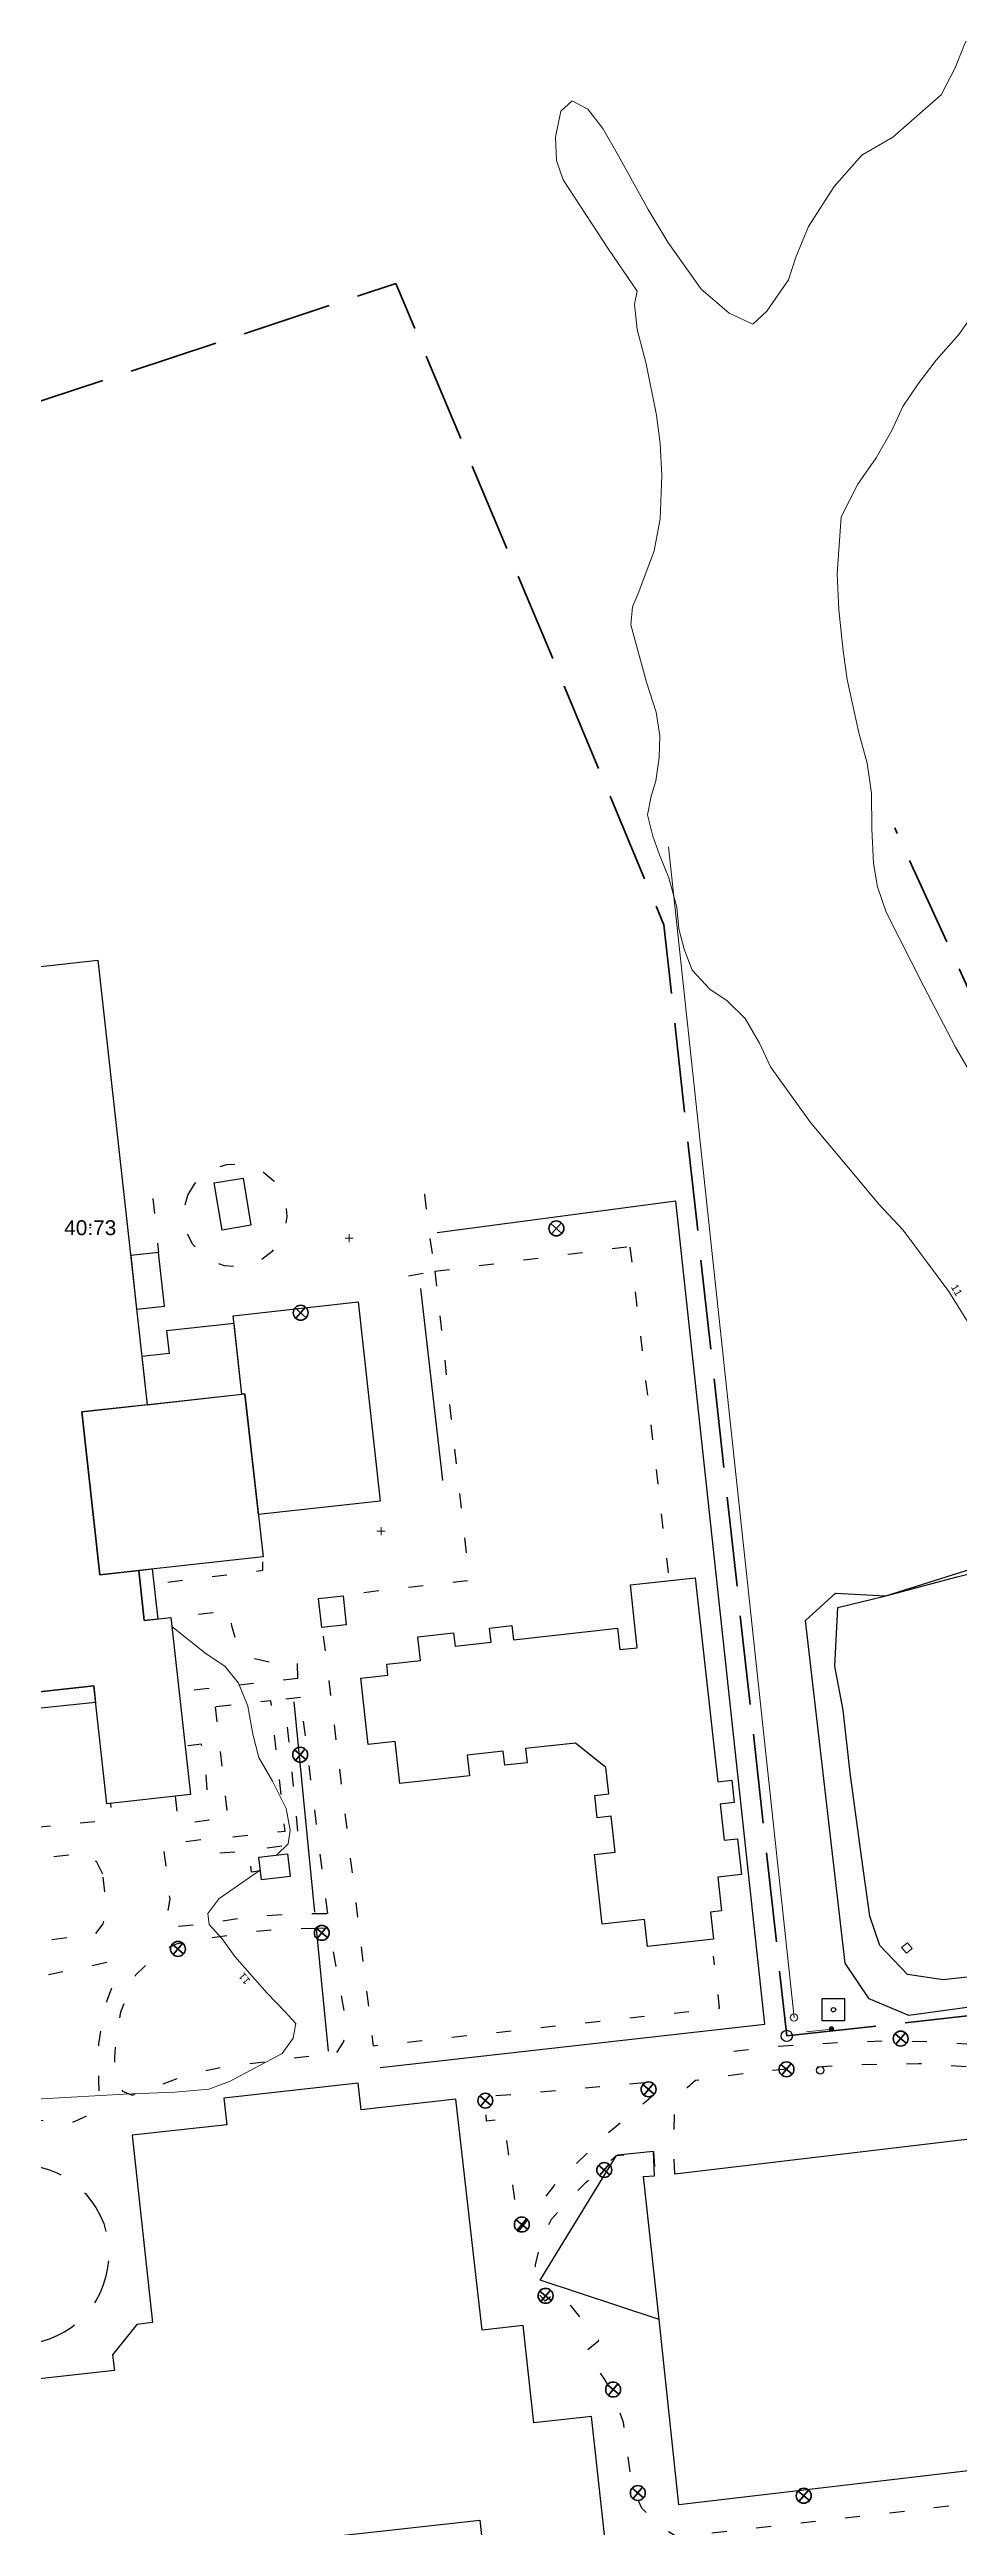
# Model space of a CAD drawing. Header units: metres. Extents: x -12 to 120691, y -61 to 6149382.
# Drawn here: x 119897.5 to 120019.4, y 6148646.1 to 6148978.5 of the extents above; entities that cross this region are included whole.
import ezdxf
from ezdxf.enums import TextEntityAlignment as Align

# ---------------------------------------------------------------- set-up
doc = ezdxf.new("R2010")
doc.units = ezdxf.units.M
for name, pattern in [('Annan_avgränsning_gångban', [6, 2, -4]), ('Annan_avgränsning_körbana', [10, 6, -4]), ('Fastighetsgräns', [16, 12, -4]), ('Heldragen__fast_', [0]), ('Heldragen__skalber__', [0]), ('Heldragen_linje', [2, 1, 1]), ('Häck', [0]), ('Stödmur', [0])]:
    doc.linetypes.add(name, pattern=pattern)
doc.layers.get('0').update_dxf_attribs({"linetype": 'CONTINUOUS'})
for name, color, linetype, lineweight in [('AV_LINE', 9, 'Heldragen__fast_', 20), ('DAMM.K_LINE', 9, 'Stödmur', 25), ('DR_LINE', 9, 'Heldragen__fast_', 18), ('FASTGR_LINE', 7, 'Fastighetsgräns', 35), ('GÅNGBK_LINE', 9, 'Annan_avgränsning_gångban', 25), ('HÄCK.K_LINE', 9, 'Häck', 25), ('HÖJDK-1_LINE', 9, 'Heldragen_linje', 18), ('HÖJDK-2_LINE', 9, 'Heldragen_linje', 18), ('KÖRBANK_LINE', 9, 'Annan_avgränsning_körbana', 25), ('OFBYG.L_LINE', 9, 'Heldragen_linje', 25), ('OFBYG.T_LINE', 9, 'Heldragen_linje', 25), ('STAKE_LINE', 9, 'staket', 25), ('UTHUSL_LINE', 9, 'Heldragen_linje', 25), ('UTHUST_LINE', 9, 'Heldragen_linje', 25)]:
    doc.layers.add(name, color=color, linetype=linetype, lineweight=lineweight)
for name, color, linetype in [('DPU_POINT', 9, 'CONTINUOUS'), ('DUL_POINT', 9, 'CONTINUOUS'), ('FASTID_POINT', 9, 'CONTINUOUS'), ('FREGNRT_TEXT', 9, 'CONTINUOUS'), ('GRÄ_POINT', 9, 'CONTINUOUS'), ('HPF_POINT', 7, 'CONTINUOUS'), ('HTXT1_TEXT', 9, 'CONTINUOUS'), ('NB_POINT', 9, 'CONTINUOUS'), ('SAG_POINT', 1, 'CONTINUOUS'), ('STOLP.B_POINT', 9, 'CONTINUOUS'), ('VVP_POINT', 9, 'CONTINUOUS')]:
    doc.layers.add(name, color=color, linetype=linetype)
doc.styles.add('ISO', font='iso.shx')
doc.styles.add('Standard_CAD', font='ARIAL.TTF', dxfattribs={"height": 0.2})
doc.linetypes.add('staket', pattern='A,15,["//",ISO,S=3,R=0,X=0,Y=-1.5],15', length=30)

# ---------------------------------------------------------------- blocks, each defined once
blk = doc.blocks.new('Belysningsstolpe')
at = {"color": 0, "linetype": 'Heldragen__skalber__', "lineweight": 35, "flags": 128}
for points in [[(-0.38, 0.32), (0.38, -0.32)], [(-0.32, -0.38), (0.32, 0.38)]]:
    blk.add_lwpolyline(points, dxfattribs=at)
at = {"color": 0, "linetype": 'Heldragen__skalber__', "lineweight": 35}
blk.add_circle((0, 0), 0.5, dxfattribs=at)
blk = doc.blocks.new('Plus__fast_')
at = {"color": 0, "linetype": 'Heldragen__skalber__', "lineweight": 0, "flags": 128}
for points in [[(-0.0675, 0), (0.0675, 0)], [(0, -0.0675), (0, 0.0675)]]:
    blk.add_lwpolyline(points, dxfattribs=at)
blk = doc.blocks.new('Rutnätspunkt_1')
at = {"color": 0, "linetype": 'Heldragen__skalber__', "lineweight": 25, "flags": 128}
for points in [[(-0.5, 0), (-0.08, 0)], [(0, 0.5), (0, 0.08)], [(0.5, 0), (0.08, 0)], [(0, -0.5), (0, -0.08)]]:
    blk.add_lwpolyline(points, dxfattribs=at)
blk = doc.blocks.new('Gränspunkt')
at = {"color": 0, "linetype": 'Heldragen__skalber__', "lineweight": 25}
blk.add_circle((0, 0), 0.5, dxfattribs=at)
blk = doc.blocks.new('Rektangel')
at = {"color": 0, "linetype": 'Heldragen__skalber__', "lineweight": 0, "flags": 128}
blk.add_lwpolyline([(-0.5, -0.5), (-0.5, 0.5), (0.5, 0.5), (0.5, -0.5), (-0.5, -0.5)], dxfattribs=at)
blk = doc.blocks.new('NB')
at = {"color": 0, "linetype": 'Heldragen__skalber__', "lineweight": 0}
blk.add_circle((0, 0), 0.5, dxfattribs=at)
blk = doc.blocks.new('VVP')
blk.add_hatch(color=0).paths.add_polyline_path([(0.3, 0, 1), (-0.3, 0, 1)], flags=0)
at = {"color": 0, "linetype": 'Heldragen__skalber__', "lineweight": 0, "flags": 128}
blk.add_lwpolyline([(0.3, 0, 1), (-0.3, 0, 1), (0.3, 0)], format="xyb", dxfattribs=at)
blk = doc.blocks.new('Övr__transformator_')
at = {"color": 0, "linetype": 'Heldragen__skalber__', "lineweight": 25, "flags": 128}
blk.add_lwpolyline([(-0.5, 0.5), (0.5, 0.5), (0.5, -0.5), (-0.5, -0.5), (-0.5, 0.5)], dxfattribs=at)
at = {"color": 0, "linetype": 'Heldragen__skalber__', "lineweight": 25}
blk.add_circle((0, 0), 0.1, dxfattribs=at)
blk = doc.blocks.new('Cirkel')
blk.add_ellipse((0, 0), major_axis=(0.5, 0), ratio=1)

msp = doc.modelspace()

# ---------------------------------------------------------------- linework, layer by layer
at = {"layer": 'AV_LINE', "flags": 128}
msp.add_lwpolyline([(120002.4, 6148712.898), (119999.056, 6148712.523)], dxfattribs=at)
at = {"layer": 'DAMM.K_LINE', "flags": 128}
msp.add_lwpolyline([(120012.593, 6148720.231), (120008.912, 6148724.116), (120007.537, 6148728.06), (120006.422, 6148736.043), (120004.916, 6148747.262), (120003.954, 6148755.691), (120002.834, 6148761.617), (120003.255, 6148769.453), (120009.684, 6148771.05), (120019.249, 6148773.595), (120032.701, 6148776.993), (120039.096, 6148775.321), (120044.741, 6148766.988), (120051.054, 6148757.255), (120056.129, 6148747.828), (120057.179, 6148739.355), (120053.632, 6148731.283), (120045.744, 6148725.992), (120038.862, 6148723.071), (120029.5, 6148720.855), (120017.414, 6148719.505), (120012.593, 6148720.231)], dxfattribs=at)
at = {"layer": 'DR_LINE', "flags": 128}
msp.add_lwpolyline([(119980.508, 6148871.528), (119997.375, 6148714.445)], dxfattribs=at)
at = {"layer": 'FASTGR_LINE', "flags": 128}
for points in [[(119802.071, 6148900.207), (119943.953, 6148947.14), (119979.9, 6148861.09), (119996.407, 6148711.984)], [(120044.417, 6148800.561), (120010.889, 6148874.113)], [(119996.407, 6148711.984), (120043.97, 6148717.249)]]:
    msp.add_lwpolyline(points, dxfattribs=at)
at = {"layer": 'GÅNGBK_LINE', "flags": 128}
for points in [[(119916.021, 6148824.797), (119916.89, 6148826.297), (119918.107, 6148827.534), (119919.592, 6148828.429), (119921.253, 6148828.926), (119922.985, 6148828.995), (119924.681, 6148828.631), (119926.232, 6148827.856), (119927.543, 6148826.72), (119928.529, 6148825.294), (119929.13, 6148823.668), (119929.308, 6148821.942), (119929.05, 6148820.228), (119928.374, 6148818.63), (119927.324, 6148817.251), (119925.962, 6148816.177), (119924.376, 6148815.475), (119922.665, 6148815.19), (119920.938, 6148815.338), (119919.303, 6148815.913), (119917.86, 6148816.876), (119916.703, 6148818.167), (119915.903, 6148819.705), (119915.51, 6148821.395), (119915.551, 6148823.128), (119916.021, 6148824.797)], [(119911.334, 6148824.334), (119912.087, 6148817.111)], [(119947.854, 6148824.876), (119947.8, 6148824.871), (119948.453, 6148819.303), (119949.151, 6148814.587), (119944.998, 6148813.81)], [(119949.151, 6148814.587), (119975.386, 6148817.943)], [(119980.534, 6148774.103), (119975.386, 6148817.943)], [(119949.151, 6148814.587), (119953.804, 6148773.091), (119938.554, 6148771.33)], [(119913.329, 6148772.885), (119926.09, 6148774.46), (119926.113, 6148776.282)], [(119930.797, 6148759.943), (119930.716, 6148762.107), (119928.376, 6148761.834), (119924.715, 6148762.634), (119922.593, 6148764.657), (119921.919, 6148767.018), (119921.766, 6148769.011), (119913.747, 6148768.118)], [(119934.196, 6148765.619), (119940.897, 6148710.649), (119987.393, 6148715.702), (119986.575, 6148722.667)], [(119930.798, 6148759.918), (119918.383, 6148758.546), (119916.636, 6148758.367), (119914.851, 6148758.169)], [(119919.69, 6148756.122), (119920.631, 6148747.614), (119921.636, 6148738.666), (119929.065, 6148739.456), (119928.095, 6148748.441), (119927.16, 6148756.954), (119919.69, 6148756.122)], [(119931.147, 6148757.388), (119928.936, 6148757.148), (119928.935, 6148757.15), (119929.87, 6148748.637), (119929.876, 6148748.57), (119930.885, 6148737.73), (119925.701, 6148737.016), (119925.819, 6148735.998)], [(119934.786, 6148728.419), (119931.147, 6148757.388)], [(119914.319, 6148744.136), (119914.325, 6148744.137), (119914.741, 6148740.396), (119918.884, 6148740.965), (119918.454, 6148747.415), (119917.864, 6148751.106), (119915.663, 6148750.861)], [(119891.329, 6148741.582), (119891.649, 6148739.571), (119905.925, 6148741.01), (119905.684, 6148743.177), (119905.705, 6148743.179)], [(119925.785, 6148734.108), (119924.574, 6148733.968), (119924.245, 6148736.803), (119919.791, 6148736.464), (119919.051, 6148738.47), (119912.688, 6148737.629), (119913.583, 6148730.352), (119913.345, 6148728.787), (119912.728, 6148726.954), (119914.501, 6148726.697), (119918.46, 6148727.053), (119923.868, 6148727.898), (119929.847, 6148728.374), (119934.786, 6148728.419)], [(119904.603, 6148733.688), (119903.791, 6148735.31), (119902.337, 6148736.474), (119895.481, 6148735.708), (119894.316, 6148734.286), (119893.845, 6148732.719), (119894.431, 6148727.433), (119895.242, 6148725.87), (119896.77, 6148724.815), (119903.608, 6148725.622), (119904.667, 6148727.039), (119905.166, 6148728.868), (119904.603, 6148733.688)], [(119933.212, 6148726.402), (119928.636, 6148726.309), (119924.907, 6148725.969), (119918.623, 6148725.021), (119914.434, 6148724.291), (119911.958, 6148723.082), (119908.967, 6148720.086), (119906.979, 6148715.143), (119906.299, 6148711.128), (119906.181, 6148709.048), (119906.225, 6148706.939), (119906.476, 6148705.539), (119907.258, 6148704.564), (119908.545, 6148704.025), (119912.699, 6148705.567), (119915.578, 6148706.632), (119918.12, 6148707.267), (119920.846, 6148707.814), (119935.993, 6148709.74)], [(119935.993, 6148709.74), (119936.921, 6148711.144), (119937.356, 6148713.389), (119935.441, 6148723.927), (119935.074, 6148726.439), (119933.212, 6148726.402)], [(119894.496, 6148707.498), (119894.793, 6148701.788), (119895.931, 6148700.664), (119900.318, 6148700.304), (119902.391, 6148701.193), (119903.79, 6148702.652), (119904.103, 6148704.334), (119904.08, 6148705.994), (119904.056, 6148710.896), (119904.473, 6148713.432), (119905.191, 6148716.748), (119906.101, 6148719.221), (119905.527, 6148721.891), (119903.039, 6148721.354), (119900.294, 6148720.795), (119895.319, 6148719.724), (119894.82, 6148719.602), (119893.784, 6148718.371), (119893.874, 6148717.322), (119894.635, 6148714.442), (119894.1, 6148713.488), (119894.496, 6148707.498)], [(120072.633, 6148633.571), (120068.745, 6148642.156), (120067.078, 6148646.456), (120064.489, 6148651.125), (120061.596, 6148654.862), (120058.13, 6148659.251), (120056.504, 6148661.517), (120054.519, 6148665.07), (120052.586, 6148669.931), (120051.673, 6148675.811), (120050.59, 6148685.197), (120049.911, 6148690.807), (120048.986, 6148695.464), (120046.901, 6148700.369), (120045.041, 6148703.481), (120043.497, 6148705.006), (120040.732, 6148706.735), (120038.105, 6148707.729), (120033.85, 6148708.944), (120028.618, 6148710.054), (120023.485, 6148710.628), (120017.418, 6148711.125), (120010.655, 6148711.292), (120004.468, 6148711.123), (119994.768, 6148710.513), (119986.041, 6148709.512)], [(119981.37, 6148693.429), (119981.206, 6148696.978), (119981.379, 6148702.141), (119983.037, 6148705.059), (119984.146, 6148706.039), (119993.561, 6148707.334), (120004.277, 6148708.099), (120014.089, 6148708.281), (120022.914, 6148707.724), (120031.049, 6148706.502), (120032.511, 6148704.813), (120032.841, 6148703.476), (120033.414, 6148699.593)], [(119977.299, 6148705.666), (119955.796, 6148703.775), (119956.076, 6148700.587), (119958.417, 6148700.793), (119960.41, 6148685.725)], [(119960.41, 6148685.725), (119965.63, 6148692.428), (119972.495, 6148699.009), (119977.527, 6148703.234), (119978.855, 6148704.355), (119978.922, 6148705.274), (119978.524, 6148705.718), (119977.299, 6148705.666)], [(120036.394, 6148699.829), (120036.593, 6148701.689), (120036.791, 6148702.771), (120037.824, 6148703.805), (120038.541, 6148704.402), (120040.839, 6148703.246), (120042.153, 6148702.134), (120043.712, 6148700.085), (120045.203, 6148697.025), (120046.326, 6148693.727), (120047.005, 6148689.835), (120047.842, 6148682.309), (120048.8, 6148674.104), (120049.564, 6148669.551), (120051.388, 6148664.647), (120053.161, 6148661.234), (120054.676, 6148658.774), (120054.836, 6148657.285), (120054.601, 6148656.107), (120053.954, 6148655.273), (120051.865, 6148653.877), (120048.704, 6148652.501), (120046.433, 6148651.933), (120016.573, 6148648.679), (119986.122, 6148645.204), (119981.518, 6148644.845), (119979.682, 6148645.872), (119976.963, 6148648.603), (119975.714, 6148651.202), (119975.135, 6148655.469), (119974.482, 6148660.084), (119973.451, 6148663.231), (119971.882, 6148666.026), (119970.253, 6148668.346), (119969.362, 6148669.583), (119971.192, 6148671.103), (119965.754, 6148677.878), (119963.96, 6148676.377), (119963.099, 6148677.369), (119962.486, 6148679.089), (119962.682, 6148681.263), (119963.481, 6148684.687), (119964.848, 6148687.378), (119967.445, 6148690.375), (119969.485, 6148692.337), (119973.529, 6148695.931), (119978.506, 6148696.445), (119978.733, 6148693.149)]]:
    msp.add_lwpolyline(points, dxfattribs=at)
at = {"layer": 'HÄCK.K_LINE', "flags": 128}
for points in [[(119941.811, 6148707.736), (119993.468, 6148713.57), (119981.529, 6148824.015), (119949.492, 6148819.744)], [(119950.23, 6148786.526), (119947.287, 6148812.287)], [(119930.237, 6148756.817), (119933.007, 6148728.599)], [(119933.228, 6148726.355), (119934.84, 6148709.934)]]:
    msp.add_lwpolyline(points, dxfattribs=at)
at = {"layer": 'HÖJDK-1_LINE', "flags": 128}
for points in [[(120039.041, 6148783.902), (120039.035, 6148783.914), (120037.431, 6148786.374), (120035.961, 6148788.176), (120034.39, 6148790.407), (120031.74, 6148793.453), (120027.405, 6148798.82), (120020.679, 6148807.858), (120018.172, 6148811.887), (120012.025, 6148820.103), (120008.696, 6148823.634), (120005.611, 6148827.352), (119999.588, 6148834.534), (119994.218, 6148842.03), (119992.728, 6148845.198), (119990.831, 6148848.523), (119988.4, 6148850.894), (119986.083, 6148852.438), (119983.706, 6148854.975), (119982.623, 6148857.808), (119981.905, 6148860.541), (119981.649, 6148863.462), (119980.594, 6148867.406), (119979.322, 6148870.49), (119978.441, 6148872.955), (119977.71, 6148875.836), (119978.189, 6148878.323), (119978.822, 6148880.381), (119979.282, 6148883.535), (119979.368, 6148886.45), (119978.857, 6148889.599), (119977.589, 6148893.629), (119975.462, 6148901.332), (119975.68, 6148903.75), (119976.544, 6148905.779), (119978.619, 6148911.273), (119979.406, 6148915.559), (119979.626, 6148921.357), (119979.432, 6148925.655), (119978.916, 6148929.471), (119977.53, 6148936.339), (119976.335, 6148940.947), (119975.973, 6148944.378), (119976.317, 6148946.126), (119972.464, 6148951.735), (119966.381, 6148961.055), (119965.507, 6148963.637), (119965.36, 6148966.797), (119966.089, 6148970.262), (119967.614, 6148971.647), (119969.694, 6148970.545), (119971.696, 6148967.931), (119973.836, 6148964.255), (119977.821, 6148957.058), (119980.454, 6148952.687), (119984.908, 6148946.371), (119988.67, 6148943.158), (119991.842, 6148941.682), (119993.721, 6148943.412), (119996.636, 6148947.617), (119997.635, 6148950.657), (119999.32, 6148954.807), (120002.748, 6148960.152), (120006.465, 6148964.36), (120010.635, 6148966.798), (120017.135, 6148972.462), (120018.972, 6148975.985), (120020.259, 6148979.216), (120021.107, 6148981.041), (120021.788, 6148983.282), (120023.162, 6148985.9), (120027.347, 6148992.361), (120031.159, 6148996.111), (120035.303, 6148999.771), (120037.905, 6149001.664), (120040.947, 6149002.988), (120044.041, 6149004.47), (120046.72, 6149006.243), (120048.673, 6149007.813), (120051.142, 6149010.34), (120052.172, 6149014.002), (120052.397, 6149015.889), (120052.999, 6149018.157), (120053.041, 6149020.949), (120052.456, 6149024.272), (120051.375, 6149027.779), (120049.121, 6149037.556), (120049.851, 6149040.359), (120051.026, 6149041.609), (120053.259, 6149043.306), (120055.485, 6149044.604), (120057.713, 6149046.012), (120060.421, 6149048.18), (120065.433, 6149053.309), (120066.589, 6149054.046), (120068.463, 6149053.748), (120072.514, 6149050.708), (120073.815, 6149048.39), (120073.961, 6149046.335), (120074.181, 6149045.194), (120074.86, 6149043.821), (120076.47, 6149042.041), (120078.759, 6149039.301), (120080.678, 6149037.429), (120082.065, 6149035.971), (120085.705, 6149031.704), (120087.483, 6149028.381), (120088.755, 6149025.044), (120090.074, 6149022.824), (120092.72, 6149019.953), (120095.744, 6149017.889), (120098.881, 6149016.597), (120101.75, 6149015.737), (120105.666, 6149015.36), (120108.526, 6149016.19), (120113.302, 6149017.784), (120116.607, 6149019.906), (120118.885, 6149023.568), (120119.82, 6149026.318), (120121.323, 6149027.933), (120123.653, 6149028.246), (120125.203, 6149027.898), (120127.833, 6149027.172), (120129.501, 6149026.815), (120132.063, 6149026.443), (120133.717, 6149026.349), (120134.789, 6149026.146), (120134.788, 6149026.078)], [(119927.901, 6148736.239), (119929.486, 6148737.748), (119929.764, 6148739.578), (119929.203, 6148742.475), (119927.403, 6148746.169), (119925.538, 6148749.318), (119924.744, 6148752.49), (119924.053, 6148756.216), (119922.81, 6148759.314), (119920.976, 6148761.598), (119918.456, 6148763.262), (119913.882, 6148766.905)], [(119878.449, 6148688.473), (119877.847, 6148689.169), (119873.727, 6148695.076), (119873.786, 6148697.7), (119875.118, 6148699.239), (119878.953, 6148700.434), (119881.945, 6148700.987), (119889.714, 6148702.672), (119892.786, 6148703.47), (119896.419, 6148703.518), (119907.478, 6148704.164), (119914.286, 6148704.438), (119918.835, 6148704.851), (119921.611, 6148705.866), (119928.674, 6148709.612), (119930.142, 6148711.686), (119930.51, 6148713.653), (119929.005, 6148715.304), (119926.644, 6148717.718), (119922.31, 6148722.625), (119920.629, 6148725.007), (119918.877, 6148726.918), (119918.697, 6148728.416), (119920.197, 6148730.359), (119925.763, 6148734.245)]]:
    msp.add_lwpolyline(points, dxfattribs=at)
at = {"layer": 'HÖJDK-2_LINE', "flags": 128}
msp.add_lwpolyline([(120044.616, 6148814.132), (120044.198, 6148814.467), (120039.273, 6148819.354), (120036.673, 6148822.275), (120030.899, 6148828.642), (120023.79, 6148836.873), (120021.107, 6148841.135), (120019.066, 6148844.678), (120014.808, 6148852.802), (120009.741, 6148862.788), (120008.591, 6148866.197), (120008.056, 6148869.321), (120007.806, 6148873.955), (120007.792, 6148878.738), (120007.191, 6148882.766), (120006.067, 6148886.824), (120004.509, 6148893.998), (120003.955, 6148897.833), (120003.377, 6148903.343), (120003.145, 6148908.192), (120003.72, 6148915.83), (120005.93, 6148920.193), (120008.381, 6148923.765), (120010.5, 6148927.406), (120011.997, 6148930.639), (120014.024, 6148933.688), (120016.464, 6148936.835), (120019.477, 6148940.31), (120022.279, 6148944.228), (120024.967, 6148947.635), (120027.392, 6148950.217), (120029.957, 6148952.439), (120033.246, 6148955.04), (120037.685, 6148958.592), (120040.382, 6148959.984), (120043.15, 6148961.228), (120045.243, 6148962.078), (120047.156, 6148962.548), (120050.703, 6148963.208), (120053.763, 6148964.242), (120056.218, 6148965.879), (120063.457, 6148970.488), (120066.39, 6148972.543), (120068.661, 6148973.632), (120075.444, 6148976.706), (120076.924, 6148976.854), (120079.295, 6148976.786), (120081.34, 6148976.476), (120083.869, 6148975.569), (120092.226, 6148972.648), (120096.229, 6148970.385), (120099.199, 6148967.085), (120102.034, 6148964.547), (120104.551, 6148963.07), (120105.935, 6148962.454), (120107.577, 6148961.104), (120109.503, 6148959.745), (120112.297, 6148958.565), (120115.293, 6148957.554)], dxfattribs=at)
at = {"layer": 'KÖRBANK_LINE', "flags": 128}
msp.add_lwpolyline([(119867.391, 6148674.141), (119865.101, 6148683.279), (119881.178, 6148689.211), (119881.604, 6148689.403), (119882.011, 6148689.628), (119886.467, 6148692.639), (119887.002, 6148692.909), (119887.522, 6148693.244), (119888.578, 6148693.789), (119889.734, 6148694.148), (119890.875, 6148694.507), (119891.452, 6148694.596), (119892.671, 6148694.729), (119893.821, 6148694.699), (119895.025, 6148694.621), (119896.178, 6148694.377), (119897.336, 6148694.042), (119898.438, 6148693.609), (119899.493, 6148693.054), (119900.483, 6148692.385), (119902.262, 6148690.827), (119902.998, 6148689.88), (119903.687, 6148688.939), (119904.247, 6148687.883), (119904.733, 6148686.796), (119905.046, 6148685.613), (119905.276, 6148684.448), (119905.405, 6148683.272), (119905.392, 6148682.071), (119905.257, 6148680.889), (119905.023, 6148679.743), (119904.67, 6148678.563), (119904.251, 6148677.478), (119903.654, 6148676.427), (119902.982, 6148675.443), (119902.22, 6148674.529), (119901.408, 6148673.693), (119900.505, 6148672.906), (119899.496, 6148672.261), (119898.452, 6148671.708), (119897.312, 6148671.254), (119896.21, 6148670.916), (119895.578, 6148670.773), (119893.839, 6148670.629)], dxfattribs=at)
at = {"layer": 'OFBYG.L_LINE', "flags": 128}
for points in [[(119984.097, 6148773.467), (119987.131, 6148746.071), (119989.017, 6148746.279), (119989.346, 6148743.298), (119987.461, 6148743.089), (119987.998, 6148738.239), (119989.797, 6148738.438), (119990.327, 6148733.648), (119987.137, 6148733.294), (119987.639, 6148728.762), (119986.148, 6148728.597), (119986.55, 6148724.974), (119977.73, 6148723.996), (119977.328, 6148727.619), (119971.618, 6148726.985), (119970.583, 6148736.308), (119973.376, 6148736.617), (119972.838, 6148741.468), (119970.953, 6148741.259), (119970.622, 6148744.241), (119972.507, 6148744.449), (119972.111, 6148748.014), (119968.046, 6148751.271), (119961.331, 6148750.529), (119961.54, 6148748.643), (119958.558, 6148748.312), (119958.35, 6148750.198), (119953.499, 6148749.661), (119953.808, 6148746.869), (119944.485, 6148745.837), (119943.862, 6148751.473), (119940.239, 6148751.072), (119939.255, 6148759.968), (119942.878, 6148760.369), (119942.713, 6148761.86), (119947.245, 6148762.361), (119946.892, 6148765.552), (119951.682, 6148766.082), (119951.882, 6148764.283), (119956.732, 6148764.82), (119956.524, 6148766.705), (119959.506, 6148767.036), (119959.714, 6148765.15), (119973.679, 6148766.696), (119973.998, 6148763.813), (119976.344, 6148764.073), (119975.41, 6148772.505), (119984.097, 6148773.467)], [(119952.001, 6148703.471), (119939.284, 6148702.057), (119938.889, 6148705.635), (119920.864, 6148703.623), (119921.259, 6148700.044), (119908.53, 6148698.658), (119911.294, 6148673.5), (119909.177, 6148673.266), (119905.928, 6148669.2), (119906.162, 6148667.083), (119879.536, 6148664.134), (119882.345, 6148638.934), (119955.189, 6148647.011), (119955.649, 6148642.837), (119971.999, 6148644.641), (119970.206, 6148660.892), (119962.463, 6148660.038), (119961.019, 6148673.118), (119955.513, 6148672.51), (119952.001, 6148703.471)]]:
    msp.add_lwpolyline(points, dxfattribs=at)
at = {"layer": 'OFBYG.T_LINE', "flags": 128}
for points in [[(119880.173, 6148740.343), (119877.524, 6148764.191), (119885.811, 6148765.112), (119885.096, 6148771.543), (119876.81, 6148770.622), (119874.869, 6148788.092), (119869.609, 6148787.506), (119868.322, 6148799.089), (119873.582, 6148799.673), (119867.734, 6148852.317), (119903.946, 6148856.339), (119910.573, 6148796.681), (119901.773, 6148795.704), (119904.201, 6148773.851), (119909.428, 6148774.432), (119910.173, 6148767.721), (119913.747, 6148768.118), (119916.385, 6148744.365), (119905.143, 6148743.116), (119903.382, 6148758.976), (119889.568, 6148757.441), (119891.329, 6148741.582), (119880.173, 6148740.343)], [(119908.35, 6148816.696), (119909.15, 6148809.501), (119912.886, 6148809.916), (119912.087, 6148817.111), (119908.35, 6148816.696)], [(119925.482, 6148781.966), (119923.689, 6148798.136), (119923.267, 6148798.089), (119922.1, 6148808.613), (119938.886, 6148810.475), (119941.851, 6148783.75), (119925.482, 6148781.966)], [(119910.573, 6148796.681), (119923.267, 6148798.089), (119922.215, 6148807.579), (119913.174, 6148806.575), (119913.506, 6148803.574), (119909.852, 6148803.168), (119910.573, 6148796.681)], [(119904.197, 6148773.851), (119901.773, 6148795.705), (119923.689, 6148798.136), (119926.113, 6148776.282), (119904.197, 6148773.851)], [(119911.984, 6148767.921), (119910.173, 6148767.721), (119909.428, 6148774.432), (119911.238, 6148774.634), (119911.984, 6148767.921)], [(119889.806, 6148755.302), (119889.568, 6148757.441), (119903.382, 6148758.976), (119903.632, 6148756.714), (119889.806, 6148755.302)]]:
    msp.add_lwpolyline(points, dxfattribs=at)
at = {"layer": 'STAKE_LINE', "flags": 128}
for points in [[(120004.259, 6148721.747), (119998.914, 6148767.729), (120002.949, 6148771.402), (120009.695, 6148771.039), (120035.7, 6148779.237), (120047.15, 6148778.022), (120058.958, 6148759.031), (120063.357, 6148745.77), (120062.516, 6148733.791), (120053.049, 6148723.383), (120042.34, 6148718.803), (120012.778, 6148714.717), (120007.47, 6148716.96), (120004.259, 6148721.747)], [(120033.35, 6148699.599), (119981.37, 6148693.429)], [(119981.92, 6148649.064), (119979.276, 6148673.923), (119963.326, 6148679.211), (119973.529, 6148695.931)], [(119978.506, 6148696.445), (119973.689, 6148695.965)], [(119978.668, 6148693.184), (119978.506, 6148696.445)], [(119979.276, 6148673.923), (119977.182, 6148693.09), (119978.668, 6148693.184)], [(120046.315, 6148656.614), (119981.92, 6148649.064)]]:
    msp.add_lwpolyline(points, dxfattribs=at)
at = {"layer": 'UTHUSL_LINE', "flags": 128}
msp.add_lwpolyline([(119937.285, 6148767.137), (119933.996, 6148766.782), (119933.574, 6148770.689), (119936.863, 6148771.045), (119937.285, 6148767.137)], dxfattribs=at)
at = {"layer": 'UTHUST_LINE', "flags": 128}
for points in [[(119920.625, 6148820.124), (119919.571, 6148826.46), (119923.438, 6148827.103), (119924.492, 6148820.767), (119920.625, 6148820.124)], [(119925.561, 6148735.964), (119929.376, 6148736.413), (119929.733, 6148733.384), (119925.917, 6148732.935), (119925.561, 6148735.964)]]:
    msp.add_lwpolyline(points, dxfattribs=at)

# ---------------------------------------------------------------- block references
at = {"layer": 'DPU_POINT', "xscale": 3, "yscale": 3}
msp.add_blockref('Övr__transformator_', (120002.665, 6148715.489), dxfattribs=at)
at = {"layer": 'DUL_POINT', "rotation": 39.65710189364108}
msp.add_blockref('Rektangel', (120012.521, 6148723.771), dxfattribs=at)
at = {"layer": 'FASTID_POINT', "xscale": 0.1000000014903771, "yscale": 0.1000000014901161, "rotation": 1.597995960454409}
msp.add_blockref('Rutnätspunkt_1', (119902.919, 6148820.436), dxfattribs=at)
at = {"layer": 'GRÄ_POINT', "xscale": 1.500000000076728, "yscale": 1.5, "rotation": 63.45294354166514}
msp.add_blockref('Gränspunkt', (119996.407, 6148711.984), dxfattribs=at)
at = {"layer": 'HPF_POINT', "xscale": 8, "yscale": 8}
for p in [(119937.673, 6148819.038), (119941.943, 6148779.727)]:
    msp.add_blockref('Plus__fast_', p, dxfattribs=at)
at = {"layer": 'NB_POINT'}
msp.add_blockref('NB', (119997.375, 6148714.445), dxfattribs=at)
at = {"layer": 'SAG_POINT'}
msp.add_blockref('Cirkel', (120000.891, 6148707.36), dxfattribs=at)
at = {"layer": 'STOLP.B_POINT', "yscale": 2}
for p, xscale, rotation in [((119965.483, 6148820.338), 2.000000000001466, 358.2291164379863), ((119931.161, 6148809.021), 2.000000000012899, 358.2283948145554)]:
    msp.add_blockref('Belysningsstolpe', p, dxfattribs=dict(at, xscale=xscale, rotation=rotation))
at = {"layer": 'STOLP.B_POINT', "xscale": 2, "yscale": 2}
for p in [(119931.098, 6148749.707), (119914.689, 6148723.652), (119933.996, 6148725.805), (120011.688, 6148711.622), (119996.365, 6148707.494), (119955.95, 6148703.29), (119977.852, 6148704.804), (119971.911, 6148693.984), (119960.841, 6148686.667), (119964.03, 6148677.098), (119973.099, 6148664.526), (119976.414, 6148650.642), (119998.679, 6148650.267)]:
    msp.add_blockref('Belysningsstolpe', p, dxfattribs=at)
at = {"layer": 'VVP_POINT'}
msp.add_blockref('VVP', (120002.4, 6148712.898), dxfattribs=at)

# ---------------------------------------------------------------- texts
at = {"layer": 'FREGNRT_TEXT', "style": 'Standard_CAD'}
msp.add_text('40:73', height=2, dxfattribs=at).set_placement((119902.919, 6148820.436), align=Align.MIDDLE_CENTER)
at = {"layer": 'HTXT1_TEXT', "style": 'Standard_CAD'}
for rotation, p in [(-60.23274, (120018.386, 6148812.485)), (-230.68449, (119924.494, 6148719.393))]:
    msp.add_text('11', height=1, rotation=rotation, dxfattribs=at).set_placement(p)

doc.saveas('drawing.dxf')
